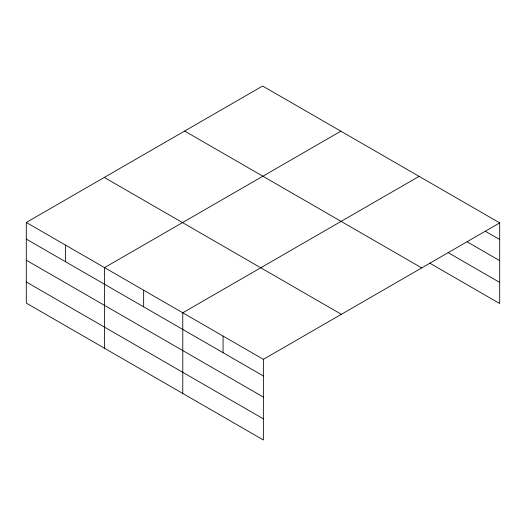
<?xml version="1.0" encoding="UTF-8"?>
<svg xmlns="http://www.w3.org/2000/svg" width="526" height="526" viewBox="0 0 526 526"><rect width="100%" height="100%" fill="white"/><g stroke="black" fill="none" stroke-linecap="round" stroke-linejoin="round"><path stroke-width="0.79" d="M499.7 222.892L262.625 86.021L26.3 222.459L26.3 303.108L263.375 439.979L263.375 359.337L499.7 222.892L499.7 303.541L429.703 263.125M340.861 131.191L104.536 267.629L104.536 348.271M419.097 176.355L182.772 312.799L182.772 393.441M485.557 231.361L499.7 239.527M467.173 241.875L499.7 260.653M448.086 252.611L499.7 282.416M184.639 131.046L421.714 267.918M104.286 177.433L341.361 314.311M26.3 222.459L263.375 359.337M26.3 239.093L263.375 375.965M26.3 260.219L263.375 397.091M26.3 281.982L263.375 418.854M223.07 336.068L223.07 352.696M143.651 290.214L143.651 306.842M65.415 245.044L65.415 261.678"/></g></svg>
